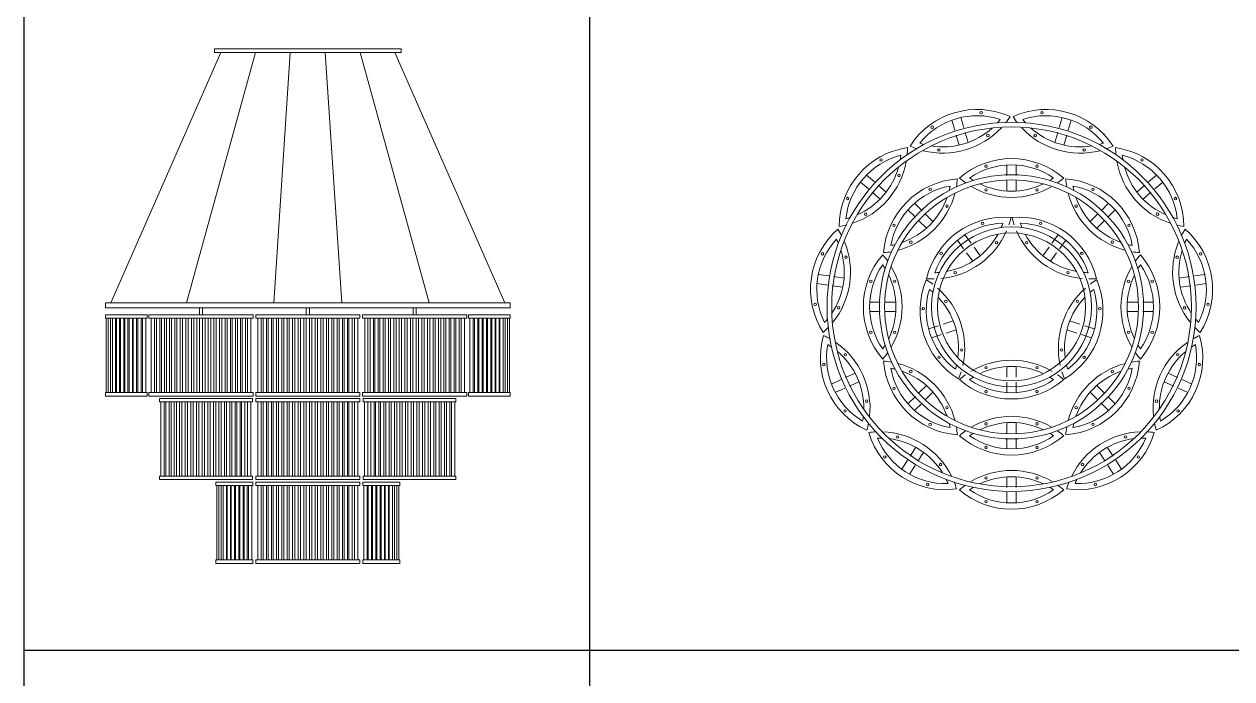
# Model space of a CAD drawing. Header units: inches. Extents: x 274057 to 444617, y 490067 to 635630.
# Drawn here: x 325724 to 326642, y 533161 to 533659 of the extents above; entities that cross this region are included whole.
import ezdxf

# ---------------------------------------------------------------- set-up
doc = ezdxf.new("R2010")
doc.units = ezdxf.units.IN
doc.header["$MEASUREMENT"] = 0
doc.layers.add('Bronze', color=40, linetype='Continuous', lineweight=0)
doc.layers.add('Glass', color=4, linetype='Continuous', lineweight=0)
for name, color, linetype in [('CQ SPOT DETAIL DIMENSION', 9, 'Continuous'), ('CQ-legend tex box', 3, 'Continuous'), ('E-LITE-FIXT-NORM-CEILING', 3, 'Continuous')]:
    doc.layers.add(name, color=color, linetype=linetype)

# ---------------------------------------------------------------- blocks, each defined once
blk = doc.blocks.new('stilio 11-8-5 plan')
at = {"lineweight": 0}
for p, q in [((54408.6, -1349.1), (54399.5, -1318.3)), ((54698.9, -1349.1), (54707.9, -1318.3)), ((54381.3, -1357.1), (54372.3, -1326.3)), ((54726.1, -1357.1), (54735.1, -1326.3)), ((54394.6, -1402.2), (54385.6, -1371.5)), ((54421.8, -1394.2), (54412.8, -1363.5)), ((54685.6, -1394.2), (54694.7, -1363.5)), ((54712.9, -1402.2), (54721.9, -1371.5)), ((54539.5, -1494.7), (54539.5, -1462.7)), ((54567.9, -1494.7), (54567.9, -1462.7)), ((54137.1, -1514), (54112.9, -1493.1)), ((54970.4, -1514), (54994.6, -1493.1)), ((54118.5, -1535.5), (54094.3, -1514.5)), ((54172.6, -1544.8), (54148.4, -1523.9)), ((54539.5, -1541.7), (54539.5, -1509.7)), ((54567.9, -1541.7), (54567.9, -1509.7)), ((54934.8, -1544.8), (54959, -1523.9)), ((54989, -1535.5), (55013.2, -1514.5)), ((54154, -1566.3), (54129.8, -1545.3)), ((54281.5, -1601.6), (54258.9, -1578.9)), ((54825.9, -1601.6), (54848.6, -1578.9)), ((54953.4, -1566.3), (54977.6, -1545.3)), ((54261.4, -1621.6), (54238.8, -1599)), ((54314.8, -1634.8), (54292.1, -1612.2)), ((54792.7, -1634.8), (54815.3, -1612.2)), ((54846, -1621.6), (54868.6, -1599)), ((54294.7, -1654.9), (54272.1, -1632.2)), ((54812.7, -1654.9), (54835.4, -1632.2)), ((54430.8, -1700.6), (54412, -1674.6)), ((54676.6, -1700.6), (54695.4, -1674.6)), ((54407.9, -1717.2), (54389, -1691.3)), ((54458.5, -1738.6), (54439.7, -1712.7)), ((54649, -1738.6), (54667.8, -1712.7)), ((54699.6, -1717.2), (54718.4, -1691.3)), ((54435.5, -1755.3), (54416.7, -1729.4)), ((54671.9, -1755.3), (54690.8, -1729.4)), ((53997.9, -1799.6), (53966.2, -1795)), ((55109.6, -1799.6), (55141.3, -1795)), ((53993.8, -1827.7), (53962.1, -1823.1)), ((54040.4, -1834.4), (54008.7, -1829.8)), ((54044.4, -1806.3), (54012.7, -1801.7)), ((55063, -1806.3), (55094.7, -1801.7)), ((55067.1, -1834.4), (55098.8, -1829.8)), ((55113.6, -1827.7), (55145.3, -1823.1)), ((54154.6, -1879.6), (54122.5, -1879.6)), ((54154.6, -1908), (54122.5, -1908)), ((54201.6, -1879.6), (54169.6, -1879.6)), ((54201.6, -1908), (54169.6, -1908)), ((54905.8, -1879.6), (54937.9, -1879.6)), ((54905.8, -1908), (54937.9, -1908)), ((54952.9, -1879.6), (54984.9, -1879.6)), ((54952.9, -1908), (54984.9, -1908)), ((54376.7, -1936.4), (54346.2, -1946.3)), ((54730.8, -1936.4), (54761.2, -1946.3)), ((54331.9, -1951), (54301.5, -1960.9)), ((54340.7, -1978), (54310.2, -1987.9)), ((54385.4, -1963.4), (54355, -1973.3)), ((54722, -1963.4), (54752.5, -1973.3)), ((54766.8, -1978), (54797.2, -1987.9)), ((54775.5, -1951), (54806, -1960.9)), ((54539.5, -2075.4), (54539.5, -2107.4)), ((54567.9, -2075.4), (54567.9, -2107.4)), ((54035.2, -2115.1), (54006, -2128.4)), ((54077.9, -2095.5), (54048.8, -2108.8)), ((54089.7, -2121.3), (54060.6, -2134.6)), ((54539.5, -2122.4), (54539.5, -2154.5)), ((54567.9, -2122.4), (54567.9, -2154.5)), ((55017.7, -2121.3), (55046.8, -2134.6)), ((55029.5, -2095.5), (55058.6, -2108.8)), ((55072.3, -2115.1), (55101.4, -2128.4)), ((54046.9, -2140.9), (54017.8, -2154.2)), ((54261.4, -2166), (54238.8, -2188.7)), ((54294.7, -2132.8), (54272.1, -2155.4)), ((54314.8, -2152.9), (54292.1, -2175.5)), ((54792.7, -2152.9), (54815.3, -2175.5)), ((54812.7, -2132.8), (54835.4, -2155.4)), ((54846, -2166), (54868.6, -2188.7)), ((55060.5, -2140.9), (55089.6, -2154.2)), ((54281.5, -2186.1), (54258.9, -2208.8)), ((54825.9, -2186.1), (54848.6, -2208.8)), ((54539.5, -2246), (54539.5, -2278)), ((54567.9, -2246), (54567.9, -2278)), ((54539.5, -2293), (54539.5, -2325)), ((54567.9, -2293), (54567.9, -2325)), ((54262.5, -2320.7), (54245.2, -2347.7)), ((54286.4, -2336.1), (54269.1, -2363)), ((54821.1, -2336.1), (54838.4, -2363)), ((54844.9, -2320.7), (54862.3, -2347.7)), ((54237.1, -2360.3), (54219.8, -2387.2)), ((54261, -2375.6), (54243.6, -2402.6)), ((54846.5, -2375.6), (54863.8, -2402.6)), ((54870.4, -2360.3), (54887.7, -2387.2)), ((54539.5, -2410.4), (54539.5, -2442.4)), ((54567.9, -2410.4), (54567.9, -2442.4)), ((54539.5, -2457.4), (54539.5, -2489.5)), ((54567.9, -2457.4), (54567.9, -2489.5))]:
    blk.add_line(p, q, dxfattribs=at)
for points in [[(54266.6, -1413.6, -0.023988), (54245, -1405, -0.371976), (54549.2, -1315.7)], [(54287.5, -1400.2, -0.015078), (54274.5, -1396.3, -0.313492), (54519.6, -1324.3, -0.015078), (54510.8, -1334.6, -0.015078)], [(54549.2, -1315.7, -0.023988), (54535.6, -1334.6, -0.023988)], [(54571.8, -1334.6, -0.023988), (54558.3, -1315.7, -0.371976), (54862.5, -1405)], [(54596.7, -1334.6, -0.015078), (54587.9, -1324.3, -0.313492), (54832.9, -1396.3, -0.015078), (54820, -1400.2, -0.015078)], [(54522.8, -1349.4, -0.273619), (54285.4, -1419.2)], [(54494.9, -1350.3, -0.226855), (54309.3, -1404.8)], [(54822.1, -1419.2, -0.273619), (54584.6, -1349.4)], [(54798.1, -1404.8, -0.226855), (54612.5, -1350.3)], [(54052.6, -1645, -0.023988), (54029.7, -1649.5, -0.371976), (54237.3, -1409.9)], [(54237.3, -1409.9, -0.023988), (54236.1, -1433.2, -0.023988)], [(54862.5, -1405, -0.023988), (54840.8, -1413.6, -0.023988)], [(54871.3, -1433.2, -0.023988), (54870.1, -1409.9, -0.371976), (55077.8, -1649.5)], [(54062.9, -1622.5, -0.015078), (54049.9, -1626.2, -0.313492), (54217.1, -1433.2, -0.015078), (54215.3, -1446.6, -0.015078)], [(54233.4, -1452.5, -0.273619), (54071.3, -1639.6)], [(54210.4, -1468.4, -0.226855), (54083.8, -1614.6)], [(54413.6, -1516.6, -0.023988), (54395.2, -1502.3, -0.371976), (54712.3, -1502.3)], [(54437.4, -1509.6, -0.015078), (54426, -1502.2, -0.313492), (54681.4, -1502.2, -0.015078), (54670.1, -1509.6, -0.015078)], [(55036.1, -1639.6, -0.273619), (54874, -1452.5)], [(54892.2, -1446.6, -0.015078), (54890.3, -1433.2, -0.313492), (55057.6, -1626.2, -0.015078), (55044.6, -1622.5, -0.015078)], [(55023.7, -1614.6, -0.226855), (54897, -1468.4)], [(54187.9, -1726.2, -0.023988), (54164.7, -1729.1, -0.371976), (54388.9, -1504.8)], [(54388.9, -1504.8, -0.023988), (54386.1, -1528, -0.023988)], [(54712.3, -1502.3, -0.023988), (54693.9, -1516.6, -0.023988)], [(54721.4, -1528, -0.023988), (54718.5, -1504.8, -0.371976), (54942.7, -1729.1)], [(54199.7, -1704.4, -0.015078), (54186.5, -1707.2, -0.313492), (54367.1, -1526.6, -0.015078), (54364.3, -1539.9, -0.015078)], [(54677.5, -1527.2, -0.273619), (54430, -1527.2)], [(54650.4, -1520.2, -0.226855), (54457, -1520.2)], [(54743.1, -1539.9, -0.015078), (54740.3, -1526.6, -0.313492), (54920.9, -1707.2, -0.015078), (54907.7, -1704.4, -0.015078)], [(54382, -1547.1, -0.273619), (54207, -1722.1)], [(54357.9, -1561.3, -0.226855), (54221.2, -1698)], [(54900.5, -1722.1, -0.273619), (54725.5, -1547.1)], [(54886.3, -1698, -0.226855), (54749.5, -1561.3)], [(54318.8, -1809, -0.023988), (54295.5, -1808.2, -0.371976), (54552.1, -1621.8)], [(54334, -1789.4, -0.015078), (54320.5, -1790.1, -0.313492), (54527.1, -1639.9, -0.015078), (54522.3, -1652.6, -0.015078)], [(54552.1, -1621.8, -0.023988), (54545.6, -1644.2, -0.023988)], [(54561.8, -1644.2, -0.023988), (54555.4, -1621.8, -0.371976), (54811.9, -1808.2)], [(54585.2, -1652.6, -0.015078), (54580.3, -1639.9, -0.313492), (54787, -1790.1, -0.015078), (54773.5, -1789.4, -0.015078)], [(55077.8, -1649.5, -0.023988), (55054.9, -1645, -0.023988)], [(53997.6, -1955.5, -0.023988), (53980.8, -1971.6, -0.371976), (54025.9, -1657.8)], [(53994.1, -1930.9, -0.015078), (53985.2, -1941.1, -0.313492), (54021.5, -1688.3, -0.015078), (54027.2, -1700.6, -0.015078)], [(54025.9, -1657.8, -0.023988), (54037.5, -1678, -0.023988)], [(54538.6, -1662.5, -0.273619), (54338.4, -1808)], [(54512.6, -1672.7, -0.226855), (54356.1, -1786.4)], [(54769.1, -1808, -0.273619), (54568.9, -1662.5)], [(54751.3, -1786.4, -0.226855), (54594.8, -1672.7)], [(55069.9, -1678, -0.023988), (55081.5, -1657.8, -0.371976), (55126.7, -1971.6)], [(55080.3, -1700.6, -0.015078), (55085.9, -1688.3, -0.313492), (55122.3, -1941.1, -0.015078), (55113.4, -1930.9, -0.015078)], [(54034.9, -1721.5, -0.226855), (54007.4, -1913)], [(54045.7, -1695.8, -0.273619), (54010.5, -1940.7)], [(55097, -1940.7, -0.273619), (55061.8, -1695.8)], [(55100.1, -1913, -0.226855), (55072.5, -1721.5)], [(54176.5, -2034, -0.023988), (54162.1, -2052.4, -0.371976), (54162.1, -1735.3)], [(54162.1, -1735.3, -0.023988), (54176.5, -1753.7, -0.023988)], [(54942.7, -1729.1, -0.023988), (54919.6, -1726.2, -0.023988)], [(54931, -1753.7, -0.023988), (54945.3, -1735.3, -0.371976), (54945.3, -2052.4)], [(54169.5, -2010.2, -0.015078), (54162.1, -2021.5, -0.313492), (54162.1, -1766.1, -0.015078), (54169.5, -1777.5, -0.015078)], [(54180.1, -1797.1, -0.226855), (54180.1, -1990.6)], [(54187.1, -1770.1, -0.273619), (54187.1, -2017.6)], [(54920.3, -2017.6, -0.273619), (54920.3, -1770.1)], [(54927.3, -1990.6, -0.226855), (54927.3, -1797.1)], [(54938, -1777.5, -0.015078), (54945.3, -1766.1, -0.313492), (54945.3, -2021.5, -0.015078), (54938, -2010.2, -0.015078)], [(54400.5, -2091, -0.023988), (54392.5, -2112.9, -0.371976), (54294.5, -1811.4)], [(54294.5, -1811.4, -0.023988), (54313.8, -1824.4, -0.023988)], [(54793.6, -1824.4, -0.023988), (54812.9, -1811.4, -0.371976), (54714.9, -2112.9)], [(54811.9, -1808.2, -0.023988), (54788.6, -1809, -0.023988)], [(54386.5, -2070.5, -0.015078), (54383, -2083.6, -0.313492), (54304, -1840.7, -0.015078), (54314.5, -1849.2, -0.015078)], [(54329, -1836.7, -0.273619), (54405.5, -2072.1)], [(54330.7, -1864.6, -0.226855), (54390.5, -2048.6)], [(54701.9, -2072.1, -0.273619), (54778.4, -1836.7)], [(54717, -2048.6, -0.226855), (54776.7, -1864.6)], [(54792.9, -1849.2, -0.015078), (54803.4, -1840.7, -0.313492), (54724.5, -2083.6, -0.015078), (54721, -2070.5, -0.015078)], [(54119.2, -2246.4, -0.023988), (54113.8, -2269, -0.371976), (53982.1, -1980.6)], [(53982.1, -1980.6, -0.023988), (54002.8, -1991.4, -0.023988)], [(55104.7, -1991.4, -0.023988), (55125.4, -1980.6, -0.371976), (54993.6, -2269)], [(55126.7, -1971.6, -0.023988), (55109.8, -1955.5, -0.023988)], [(54103, -2227.6, -0.015078), (54101, -2241, -0.313492), (53994.9, -2008.7, -0.015078), (54006.3, -2015.9, -0.015078)], [(54019.3, -2001.9, -0.273619), (54122.1, -2227)], [(54985.4, -2227, -0.273619), (55088.2, -2001.9)], [(55101.2, -2015.9, -0.015078), (55112.6, -2008.7, -0.313492), (55006.5, -2241, -0.015078), (55004.5, -2227.6, -0.015078)], [(54024.1, -2029.4, -0.226855), (54104.5, -2205.3)], [(54430, -2089.9, -0.273619), (54677.5, -2089.9)], [(54945.3, -2052.4, -0.023988), (54931, -2034, -0.023988)], [(55003, -2205.3, -0.226855), (55083.3, -2029.4)], [(54164.7, -2058.6, -0.023988), (54187.9, -2061.5, -0.023988)], [(54386.1, -2259.7, -0.023988), (54388.9, -2282.8, -0.371976), (54164.7, -2058.6)], [(54364.3, -2247.8, -0.015078), (54367.1, -2261, -0.313492), (54186.5, -2080.4, -0.015078), (54199.7, -2083.3, -0.015078)], [(54207, -2065.6, -0.273619), (54382, -2240.6)], [(54221.2, -2089.6, -0.226855), (54357.9, -2226.4)], [(54457, -2096.9, -0.226855), (54650.4, -2096.9)], [(54714.9, -2112.9, -0.023988), (54707, -2091, -0.023988)], [(54919.6, -2061.5, -0.023988), (54942.7, -2058.6, -0.371976), (54718.5, -2282.8)], [(54725.5, -2240.6, -0.273619), (54900.5, -2065.6)], [(54907.7, -2083.3, -0.015078), (54920.9, -2080.4, -0.313492), (54740.3, -2261, -0.015078), (54743.1, -2247.8, -0.015078)], [(54749.5, -2226.4, -0.226855), (54886.3, -2089.6)], [(54395.2, -2114.9, -0.023988), (54413.6, -2100.5, -0.023988)], [(54693.9, -2100.5, -0.023988), (54712.3, -2114.9, -0.371976), (54395.2, -2114.9)], [(54670.1, -2107.5, -0.015078), (54681.4, -2114.9, -0.313492), (54426, -2114.9, -0.015078), (54437.4, -2107.5, -0.015078)], [(54430, -2260.4, -0.273619), (54677.5, -2260.4)], [(54119.7, -2275.9, -0.023988), (54142.9, -2273.8, -0.023988)], [(54378.8, -2425.3, -0.023988), (54386.5, -2447.3, -0.371976), (54119.7, -2275.9)], [(54162.5, -2273.7, -0.273619), (54370.7, -2407.5)], [(54395.2, -2285.4, -0.023988), (54413.6, -2271.1, -0.023988)], [(54693.9, -2271.1, -0.023988), (54712.3, -2285.4, -0.371976), (54395.2, -2285.4)], [(54457, -2267.4, -0.226855), (54650.4, -2267.4)], [(54718.5, -2282.8, -0.023988), (54721.4, -2259.7, -0.023988)], [(54964.5, -2273.8, -0.023988), (54987.7, -2275.9, -0.371976), (54721, -2447.3)], [(54736.7, -2407.5, -0.273619), (54944.9, -2273.7)], [(54993.6, -2269, -0.023988), (54988.2, -2246.4, -0.023988)], [(54355, -2418.3, -0.015078), (54360.5, -2430.7, -0.313492), (54145.7, -2292.6, -0.015078), (54159.2, -2292.5, -0.015078)], [(54181.5, -2294.2, -0.226855), (54344.2, -2398.8)], [(54670.1, -2278.1, -0.015078), (54681.4, -2285.4, -0.313492), (54426, -2285.4, -0.015078), (54437.4, -2278.1, -0.015078)], [(54948.3, -2292.5, -0.015078), (54961.8, -2292.6, -0.313492), (54746.9, -2430.7, -0.015078), (54752.5, -2418.3, -0.015078)], [(54763.3, -2398.8, -0.226855), (54926, -2294.2)], [(54430, -2424.9, -0.273619), (54677.5, -2424.9)], [(54457, -2431.9, -0.226855), (54650.4, -2431.9)], [(54395.2, -2449.9, -0.023988), (54413.6, -2435.5, -0.023988)], [(54693.9, -2435.5, -0.023988), (54712.3, -2449.9, -0.371976), (54395.2, -2449.9)], [(54670.1, -2442.5, -0.015078), (54681.4, -2449.9, -0.313492), (54426, -2449.9, -0.015078), (54437.4, -2442.5, -0.015078)], [(54721, -2447.3, -0.023988), (54728.7, -2425.3, -0.023988)]]:
    blk.add_lwpolyline(points, format="xyb", dxfattribs=at)
for centre, radius in [((54461.4, -1303.8), 3.78), ((54646.1, -1303.8), 3.78), ((54553.7, -1893.8), 560.9), ((54553.7, -1893.8), 546.7), ((54312.4, -1347.6), 3.78), ((54795, -1347.6), 3.78), ((54481.7, -1373.1), 3.78), ((54625.7, -1373.1), 3.78), ((54332.8, -1416.8), 3.78), ((54774.7, -1416.8), 3.78), ((54157, -1447.4), 3.78), ((54476.1, -1466.2), 3.78), ((54631.3, -1466.2), 3.78), ((54950.4, -1447.4), 3.78), ((54553.7, -1893.8), 401.5), ((54211.6, -1494.7), 3.78), ((54553.7, -1893.8), 385.9), ((54306.2, -1536.6), 3.78), ((54476.1, -1538.4), 3.78), ((54631.3, -1538.4), 3.78), ((54801.3, -1536.6), 3.78), ((54055.4, -1564.7), 3.78), ((55052, -1564.7), 3.78), ((54110, -1612), 3.78), ((54357.2, -1587.6), 3.78), ((54750.2, -1587.6), 3.78), ((54997.5, -1612), 3.78), ((54196.4, -1646.3), 3.78), ((54553.7, -1893.8), 243.3), ((54465.4, -1640.2), 3.78), ((54642.1, -1640.2), 3.78), ((54911, -1646.3), 3.78), ((54553.7, -1893.8), 224.9), ((54247.5, -1697.3), 3.78), ((54507.8, -1698.6), 3.78), ((54599.6, -1698.6), 3.78), ((54860, -1697.3), 3.78), ((53978.7, -1732.8), 3.78), ((54050.1, -1743), 3.78), ((54339.8, -1731.4), 3.78), ((54767.6, -1731.4), 3.78), ((55057.3, -1743), 3.78), ((55128.8, -1732.8), 3.78), ((54382.2, -1789.8), 3.78), ((54725.2, -1789.8), 3.78), ((54126, -1816.2), 3.78), ((54198.2, -1816.2), 3.78), ((54909.2, -1816.2), 3.78), ((54981.4, -1816.2), 3.78), ((53956.6, -1886.4), 3.78), ((54028, -1896.7), 3.78), ((54285.2, -1899.5), 3.78), ((54353.9, -1877.2), 3.78), ((54753.6, -1877.2), 3.78), ((54822.2, -1899.5), 3.78), ((55079.4, -1896.7), 3.78), ((55150.9, -1886.4), 3.78), ((54126, -1971.4), 3.78), ((54198.2, -1971.4), 3.78), ((54909.2, -1971.4), 3.78), ((54981.4, -1971.4), 3.78), ((54048.5, -2039.2), 3.78), ((54333.2, -2047.1), 3.78), ((54401.8, -2024.8), 3.78), ((54705.6, -2024.8), 3.78), ((54774.3, -2047.1), 3.78), ((55058.9, -2039.2), 3.78), ((53982.9, -2069.2), 3.78), ((54247.5, -2090.3), 3.78), ((54476.1, -2078.8), 3.78), ((54631.3, -2078.8), 3.78), ((54860, -2090.3), 3.78), ((55124.6, -2069.2), 3.78), ((54196.4, -2141.4), 3.78), ((54476.1, -2151), 3.78), ((54631.3, -2151), 3.78), ((54911, -2141.4), 3.78), ((54113, -2180.4), 3.78), ((54357.2, -2200.1), 3.78), ((54750.2, -2200.1), 3.78), ((54994.4, -2180.4), 3.78), ((54047.3, -2210.4), 3.78), ((55060.1, -2210.4), 3.78), ((54306.2, -2251.1), 3.78), ((54476.1, -2249.3), 3.78), ((54631.3, -2249.3), 3.78), ((54801.3, -2251.1), 3.78), ((54207.4, -2289.3), 3.78), ((54900.1, -2289.3), 3.78), ((54168.3, -2350), 3.78), ((54476.1, -2321.5), 3.78), ((54631.3, -2321.5), 3.78), ((54939.1, -2350), 3.78), ((54337.9, -2373.2), 3.78), ((54769.5, -2373.2), 3.78), ((54476.1, -2413.8), 3.78), ((54631.3, -2413.8), 3.78), ((54298.9, -2433.9), 3.78), ((54808.6, -2433.9), 3.78), ((54476.1, -2486), 3.78), ((54631.3, -2486), 3.78)]:
    blk.add_circle(centre, radius, dxfattribs=at)
blk = doc.blocks.new('stilio 11-8-5')
at = {"layer": 'Bronze', "lineweight": 0}
for p, q in [((53954.5, -188.8), (54288.9, 572.7)), ((54184.7, -188.8), (54394.7, 572.7)), ((54450.1, -188.8), (54500.5, 572.7)), ((54657.4, -188.8), (54607, 572.7)), ((54922.7, -188.8), (54712.8, 572.7)), ((55153, -188.8), (54818.6, 572.7))]:
    blk.add_line(p, q, dxfattribs=at)
for points in [[(54269.6, 584), (54837.8, 584), (54837.8, 572.7), (54269.6, 572.7)], [(54224.1, -203.8), (54233.8, -203.8), (54233.8, -224.6), (54224.1, -224.6)], [(54548.8, -203.8), (54558.5, -203.8), (54558.5, -224.6), (54548.8, -224.6)], [(54883.3, -203.8), (54873.6, -203.8), (54873.6, -224.6), (54883.3, -224.6)], [(54064.9, -224.6), (53938.6, -224.6), (53938.6, -235.2), (54064.9, -235.2)], [(54070.4, -224.6), (54387.5, -224.6), (54387.5, -235.2), (54070.4, -235.2)], [(54395.2, -224.6), (54712.3, -224.6), (54712.3, -235.2), (54395.2, -235.2)], [(55036.9, -224.6), (54719.8, -224.6), (54719.8, -235.2), (55036.9, -235.2)], [(55042.4, -224.6), (55168.7, -224.6), (55168.7, -235.2), (55042.4, -235.2)], [(54065, -471.6), (53938.6, -471.6), (53938.6, -461), (54065, -461)], [(54070.4, -471.6), (54387.5, -471.6), (54387.5, -461), (54070.4, -461)], [(54395.2, -471.6), (54712.3, -471.6), (54712.3, -461), (54395.2, -461)], [(55036.9, -471.6), (54719.8, -471.6), (54719.8, -461), (55036.9, -461)], [(55042.4, -471.6), (55168.7, -471.6), (55168.7, -461), (55042.4, -461)], [(54385.7, -478.7), (54103.2, -478.7), (54103.2, -489.3), (54385.7, -489.3)], [(54395.2, -478.7), (54712.3, -478.7), (54712.3, -489.3), (54395.2, -489.3)], [(54721.7, -478.7), (55004.3, -478.7), (55004.3, -489.3), (54721.7, -489.3)], [(54385.7, -725.7), (54103.2, -725.7), (54103.2, -715.1), (54385.7, -715.1)], [(54386.1, -733.4), (54273.7, -733.4), (54273.7, -743.9), (54386.1, -743.9)], [(54395.2, -725.7), (54712.3, -725.7), (54712.3, -715.1), (54395.2, -715.1)], [(54395.2, -733.4), (54712.3, -733.4), (54712.3, -743.9), (54395.2, -743.9)], [(54721.3, -733.4), (54833.7, -733.4), (54833.7, -743.9), (54721.3, -743.9)], [(54721.7, -725.7), (55004.3, -725.7), (55004.3, -715.1), (54721.7, -715.1)], [(54386.1, -980.4), (54273.7, -980.4), (54273.7, -969.8), (54386.1, -969.8)], [(54395.2, -980.4), (54712.3, -980.4), (54712.3, -969.8), (54395.2, -969.8)], [(54721.3, -980.4), (54833.7, -980.4), (54833.7, -969.8), (54721.3, -969.8)]]:
    blk.add_lwpolyline(points, close=True, dxfattribs=at)
blk.add_lwpolyline([(53938.7, -188.8), (55168.7, -188.8), (55168.7, -203.8), (53938.7, -203.8), (53938.7, -188.8)], dxfattribs=at)
at = {"layer": 'Glass', "lineweight": 0}
for points in [[(53950.7, -235.2), (53940.7, -235.2), (53940.7, -461), (53950.7, -461)], [(53956.4, -235.2), (53946.4, -235.2), (53946.4, -461), (53956.4, -461)], [(53963.7, -235.2), (53953.7, -235.2), (53953.7, -461), (53963.7, -461)], [(53969.5, -235.2), (53959.5, -235.2), (53959.5, -461), (53969.5, -461), (53969.5, -235.2)], [(53981.6, -235.2), (53971.6, -235.2), (53971.6, -461), (53981.6, -461), (53981.6, -235.2)], [(53994.1, -235.2), (53984.1, -235.2), (53984.1, -461), (53994.1, -461), (53994.1, -235.2)], [(54007, -235.2), (53997, -235.2), (53997, -461), (54007, -461), (54007, -235.2)], [(54020.2, -235.2), (54010.2, -235.2), (54010.2, -461), (54020.2, -461), (54020.2, -235.2)], [(54033.2, -235.2), (54023.2, -235.2), (54023.2, -461), (54033.2, -461), (54033.2, -235.2)], [(54047.1, -235.2), (54037.1, -235.2), (54037.1, -461), (54047.1, -461), (54047.1, -235.2)], [(54060.9, -235.2), (54050.9, -235.2), (54050.9, -461), (54060.9, -461), (54060.9, -235.2)], [(54087.3, -235.2), (54077.3, -235.2), (54077.3, -461), (54087.3, -461), (54087.3, -235.2)], [(54103.7, -235.2), (54093.7, -235.2), (54093.7, -461), (54103.7, -461), (54103.7, -235.2)], [(54118.4, -235.2), (54108.4, -235.2), (54108.4, -461), (54118.4, -461), (54118.4, -235.2)], [(54133.7, -235.2), (54123.7, -235.2), (54123.7, -461), (54133.7, -461), (54133.7, -235.2)], [(54149.6, -235.2), (54139.6, -235.2), (54139.6, -461), (54149.6, -461), (54149.6, -235.2)], [(54165.9, -235.2), (54155.9, -235.2), (54155.9, -461), (54165.9, -461), (54165.9, -235.2)], [(54182.6, -235.2), (54172.6, -235.2), (54172.6, -461), (54182.6, -461), (54182.6, -235.2)], [(54199.6, -235.2), (54189.6, -235.2), (54189.6, -461), (54199.6, -461), (54199.6, -235.2)], [(54216.7, -235.2), (54206.7, -235.2), (54206.7, -461), (54216.7, -461), (54216.7, -235.2)], [(54224, -235.2), (54234, -235.2), (54234, -461), (54224, -461), (54224, -235.2)], [(54241.2, -235.2), (54251.2, -235.2), (54251.2, -461), (54241.2, -461), (54241.2, -235.2)], [(54258.4, -235.2), (54268.4, -235.2), (54268.4, -461), (54258.4, -461), (54258.4, -235.2)], [(54275.3, -235.2), (54285.3, -235.2), (54285.3, -461), (54275.3, -461), (54275.3, -235.2)], [(54292, -235.2), (54302, -235.2), (54302, -461), (54292, -461), (54292, -235.2)], [(54308.4, -235.2), (54318.4, -235.2), (54318.4, -461), (54308.4, -461), (54308.4, -235.2)], [(54324.2, -235.2), (54334.2, -235.2), (54334.2, -461), (54324.2, -461), (54324.2, -235.2)], [(54339.5, -235.2), (54349.5, -235.2), (54349.5, -461), (54339.5, -461), (54339.5, -235.2)], [(54354.2, -235.2), (54364.2, -235.2), (54364.2, -461), (54354.2, -461), (54354.2, -235.2)], [(54370.7, -235.2), (54380.7, -235.2), (54380.7, -461), (54370.7, -461), (54370.7, -235.2)], [(54412, -235.2), (54402, -235.2), (54402, -461), (54412, -461), (54412, -235.2)], [(54428.5, -235.2), (54418.5, -235.2), (54418.5, -461), (54428.5, -461), (54428.5, -235.2)], [(54443.2, -235.2), (54433.2, -235.2), (54433.2, -461), (54443.2, -461), (54443.2, -235.2)], [(54458.5, -235.2), (54448.5, -235.2), (54448.5, -461), (54458.5, -461), (54458.5, -235.2)], [(54474.3, -235.2), (54464.3, -235.2), (54464.3, -461), (54474.3, -461), (54474.3, -235.2)], [(54490.7, -235.2), (54480.7, -235.2), (54480.7, -461), (54490.7, -461), (54490.7, -235.2)], [(54507.3, -235.2), (54497.3, -235.2), (54497.3, -461), (54507.3, -461), (54507.3, -235.2)], [(54524.3, -235.2), (54514.3, -235.2), (54514.3, -461), (54524.3, -461), (54524.3, -235.2)], [(54541.5, -235.2), (54531.5, -235.2), (54531.5, -461), (54541.5, -461), (54541.5, -235.2)], [(54548.7, -235.2), (54558.7, -235.2), (54558.7, -461), (54548.7, -461), (54548.7, -235.2)], [(54566, -235.2), (54576, -235.2), (54576, -461), (54566, -461), (54566, -235.2)], [(54583.1, -235.2), (54593.1, -235.2), (54593.1, -461), (54583.1, -461), (54583.1, -235.2)], [(54600.1, -235.2), (54610.1, -235.2), (54610.1, -461), (54600.1, -461), (54600.1, -235.2)], [(54616.8, -235.2), (54626.8, -235.2), (54626.8, -461), (54616.8, -461), (54616.8, -235.2)], [(54633.1, -235.2), (54643.1, -235.2), (54643.1, -461), (54633.1, -461), (54633.1, -235.2)], [(54649, -235.2), (54659, -235.2), (54659, -461), (54649, -461), (54649, -235.2)], [(54664.3, -235.2), (54674.3, -235.2), (54674.3, -461), (54664.3, -461), (54664.3, -235.2)], [(54678.9, -235.2), (54688.9, -235.2), (54688.9, -461), (54678.9, -461), (54678.9, -235.2)], [(54695.4, -235.2), (54705.4, -235.2), (54705.4, -461), (54695.4, -461), (54695.4, -235.2)], [(54736.7, -235.2), (54726.7, -235.2), (54726.7, -461), (54736.7, -461), (54736.7, -235.2)], [(54753.1, -235.2), (54743.1, -235.2), (54743.1, -461), (54753.1, -461), (54753.1, -235.2)], [(54767.8, -235.2), (54757.8, -235.2), (54757.8, -461), (54767.8, -461), (54767.8, -235.2)], [(54783.1, -235.2), (54773.1, -235.2), (54773.1, -461), (54783.1, -461), (54783.1, -235.2)], [(54799, -235.2), (54789, -235.2), (54789, -461), (54799, -461), (54799, -235.2)], [(54815.3, -235.2), (54805.3, -235.2), (54805.3, -461), (54815.3, -461), (54815.3, -235.2)], [(54832, -235.2), (54822, -235.2), (54822, -461), (54832, -461), (54832, -235.2)], [(54849, -235.2), (54839, -235.2), (54839, -461), (54849, -461), (54849, -235.2)], [(54866.1, -235.2), (54856.1, -235.2), (54856.1, -461), (54866.1, -461), (54866.1, -235.2)], [(54883.4, -235.2), (54873.4, -235.2), (54873.4, -461), (54883.4, -461), (54883.4, -235.2)], [(54890.6, -235.2), (54900.6, -235.2), (54900.6, -461), (54890.6, -461), (54890.6, -235.2)], [(54907.8, -235.2), (54917.8, -235.2), (54917.8, -461), (54907.8, -461), (54907.8, -235.2)], [(54924.7, -235.2), (54934.7, -235.2), (54934.7, -461), (54924.7, -461), (54924.7, -235.2)], [(54941.4, -235.2), (54951.4, -235.2), (54951.4, -461), (54941.4, -461), (54941.4, -235.2)], [(54957.8, -235.2), (54967.8, -235.2), (54967.8, -461), (54957.8, -461), (54957.8, -235.2)], [(54973.6, -235.2), (54983.6, -235.2), (54983.6, -461), (54973.6, -461), (54973.6, -235.2)], [(54988.9, -235.2), (54998.9, -235.2), (54998.9, -461), (54988.9, -461), (54988.9, -235.2)], [(55003.6, -235.2), (55013.6, -235.2), (55013.6, -461), (55003.6, -461), (55003.6, -235.2)], [(55020.1, -235.2), (55030.1, -235.2), (55030.1, -461), (55020.1, -461), (55020.1, -235.2)], [(55046.4, -235.2), (55056.4, -235.2), (55056.4, -461), (55046.4, -461), (55046.4, -235.2)], [(55060.3, -235.2), (55070.3, -235.2), (55070.3, -461), (55060.3, -461), (55060.3, -235.2)], [(55074.1, -235.2), (55084.1, -235.2), (55084.1, -461), (55074.1, -461), (55074.1, -235.2)], [(55087.1, -235.2), (55097.1, -235.2), (55097.1, -461), (55087.1, -461), (55087.1, -235.2)], [(55100.4, -235.2), (55110.4, -235.2), (55110.4, -461), (55100.4, -461), (55100.4, -235.2)], [(55113.3, -235.2), (55123.3, -235.2), (55123.3, -461), (55113.3, -461), (55113.3, -235.2)], [(55125.7, -235.2), (55135.7, -235.2), (55135.7, -461), (55125.7, -461), (55125.7, -235.2)], [(55137.8, -235.2), (55147.8, -235.2), (55147.8, -461), (55137.8, -461), (55137.8, -235.2)], [(55143.6, -235.2), (55153.6, -235.2), (55153.6, -461), (55143.6, -461)], [(55150.9, -235.2), (55160.9, -235.2), (55160.9, -461), (55150.9, -461)], [(55156.7, -235.2), (55166.7, -235.2), (55166.7, -461), (55156.7, -461)], [(54116.6, -489.3), (54106.6, -489.3), (54106.6, -715.1), (54116.6, -715.1), (54116.6, -489.3)], [(54132, -489.3), (54122, -489.3), (54122, -715.1), (54132, -715.1), (54132, -489.3)], [(54147.8, -489.3), (54137.8, -489.3), (54137.8, -715.1), (54147.8, -715.1), (54147.8, -489.3)], [(54164.1, -489.3), (54154.1, -489.3), (54154.1, -715.1), (54164.1, -715.1), (54164.1, -489.3)], [(54180.8, -489.3), (54170.8, -489.3), (54170.8, -715.1), (54180.8, -715.1), (54180.8, -489.3)], [(54197.8, -489.3), (54187.8, -489.3), (54187.8, -715.1), (54197.8, -715.1), (54197.8, -489.3)], [(54214.9, -489.3), (54204.9, -489.3), (54204.9, -715.1), (54214.9, -715.1), (54214.9, -489.3)], [(54232.2, -489.3), (54222.2, -489.3), (54222.2, -715.1), (54232.2, -715.1), (54232.2, -489.3)], [(54239.4, -489.3), (54249.4, -489.3), (54249.4, -715.1), (54239.4, -715.1), (54239.4, -489.3)], [(54256.6, -489.3), (54266.6, -489.3), (54266.6, -715.1), (54256.6, -715.1), (54256.6, -489.3)], [(54273.6, -489.3), (54283.6, -489.3), (54283.6, -715.1), (54273.6, -715.1), (54273.6, -489.3)], [(54290.3, -489.3), (54300.3, -489.3), (54300.3, -715.1), (54290.3, -715.1), (54290.3, -489.3)], [(54306.6, -489.3), (54316.6, -489.3), (54316.6, -715.1), (54306.6, -715.1), (54306.6, -489.3)], [(54322.4, -489.3), (54332.4, -489.3), (54332.4, -715.1), (54322.4, -715.1), (54322.4, -489.3)], [(54337.7, -489.3), (54347.7, -489.3), (54347.7, -715.1), (54337.7, -715.1), (54337.7, -489.3)], [(54352.4, -489.3), (54362.4, -489.3), (54362.4, -715.1), (54352.4, -715.1), (54352.4, -489.3)], [(54370.7, -489.3), (54380.7, -489.3), (54380.7, -715.1), (54370.7, -715.1), (54370.7, -489.3)], [(54412, -489.3), (54402, -489.3), (54402, -715.1), (54412, -715.1), (54412, -489.3)], [(54428.5, -489.3), (54418.5, -489.3), (54418.5, -715.1), (54428.5, -715.1), (54428.5, -489.3)], [(54443.2, -489.3), (54433.2, -489.3), (54433.2, -715.1), (54443.2, -715.1), (54443.2, -489.3)], [(54458.5, -489.3), (54448.5, -489.3), (54448.5, -715.1), (54458.5, -715.1), (54458.5, -489.3)], [(54474.3, -489.3), (54464.3, -489.3), (54464.3, -715.1), (54474.3, -715.1), (54474.3, -489.3)], [(54490.7, -489.3), (54480.7, -489.3), (54480.7, -715.1), (54490.7, -715.1), (54490.7, -489.3)], [(54507.3, -489.3), (54497.3, -489.3), (54497.3, -715.1), (54507.3, -715.1), (54507.3, -489.3)], [(54524.3, -489.3), (54514.3, -489.3), (54514.3, -715.1), (54524.3, -715.1), (54524.3, -489.3)], [(54541.5, -489.3), (54531.5, -489.3), (54531.5, -715.1), (54541.5, -715.1), (54541.5, -489.3)], [(54548.7, -489.3), (54558.7, -489.3), (54558.7, -715.1), (54548.7, -715.1), (54548.7, -489.3)], [(54566, -489.3), (54576, -489.3), (54576, -715.1), (54566, -715.1), (54566, -489.3)], [(54583.1, -489.3), (54593.1, -489.3), (54593.1, -715.1), (54583.1, -715.1), (54583.1, -489.3)], [(54600.1, -489.3), (54610.1, -489.3), (54610.1, -715.1), (54600.1, -715.1), (54600.1, -489.3)], [(54616.8, -489.3), (54626.8, -489.3), (54626.8, -715.1), (54616.8, -715.1), (54616.8, -489.3)], [(54633.1, -489.3), (54643.1, -489.3), (54643.1, -715.1), (54633.1, -715.1), (54633.1, -489.3)], [(54649, -489.3), (54659, -489.3), (54659, -715.1), (54649, -715.1), (54649, -489.3)], [(54664.3, -489.3), (54674.3, -489.3), (54674.3, -715.1), (54664.3, -715.1), (54664.3, -489.3)], [(54678.9, -489.3), (54688.9, -489.3), (54688.9, -715.1), (54678.9, -715.1), (54678.9, -489.3)], [(54695.4, -489.3), (54705.4, -489.3), (54705.4, -715.1), (54695.4, -715.1), (54695.4, -489.3)], [(54736.5, -489.3), (54726.5, -489.3), (54726.5, -715.1), (54736.5, -715.1), (54736.5, -489.3)], [(54755, -489.3), (54745, -489.3), (54745, -715.1), (54755, -715.1), (54755, -489.3)], [(54769.7, -489.3), (54759.7, -489.3), (54759.7, -715.1), (54769.7, -715.1), (54769.7, -489.3)], [(54785, -489.3), (54775, -489.3), (54775, -715.1), (54785, -715.1), (54785, -489.3)], [(54800.9, -489.3), (54790.9, -489.3), (54790.9, -715.1), (54800.9, -715.1), (54800.9, -489.3)], [(54817.2, -489.3), (54807.2, -489.3), (54807.2, -715.1), (54817.2, -715.1), (54817.2, -489.3)], [(54833.9, -489.3), (54823.9, -489.3), (54823.9, -715.1), (54833.9, -715.1), (54833.9, -489.3)], [(54850.8, -489.3), (54840.8, -489.3), (54840.8, -715.1), (54850.8, -715.1), (54850.8, -489.3)], [(54868, -489.3), (54858, -489.3), (54858, -715.1), (54868, -715.1), (54868, -489.3)], [(54875.3, -489.3), (54885.3, -489.3), (54885.3, -715.1), (54875.3, -715.1), (54875.3, -489.3)], [(54892.5, -489.3), (54902.5, -489.3), (54902.5, -715.1), (54892.5, -715.1), (54892.5, -489.3)], [(54909.7, -489.3), (54919.7, -489.3), (54919.7, -715.1), (54909.7, -715.1), (54909.7, -489.3)], [(54926.6, -489.3), (54936.6, -489.3), (54936.6, -715.1), (54926.6, -715.1), (54926.6, -489.3)], [(54943.3, -489.3), (54953.3, -489.3), (54953.3, -715.1), (54943.3, -715.1), (54943.3, -489.3)], [(54959.6, -489.3), (54969.6, -489.3), (54969.6, -715.1), (54959.6, -715.1), (54959.6, -489.3)], [(54975.5, -489.3), (54985.5, -489.3), (54985.5, -715.1), (54975.5, -715.1), (54975.5, -489.3)], [(54990.8, -489.3), (55000.8, -489.3), (55000.8, -715.1), (54990.8, -715.1), (54990.8, -489.3)], [(54287.3, -743.9), (54277.3, -743.9), (54277.3, -969.8), (54287.3, -969.8)], [(54293.1, -743.9), (54283.1, -743.9), (54283.1, -969.8), (54293.1, -969.8)], [(54300.4, -743.9), (54290.4, -743.9), (54290.4, -969.8), (54300.4, -969.8)], [(54306.2, -743.9), (54296.2, -743.9), (54296.2, -969.8), (54306.2, -969.8), (54306.2, -743.9)], [(54318.2, -743.9), (54308.2, -743.9), (54308.2, -969.8), (54318.2, -969.8), (54318.2, -743.9)], [(54330.7, -743.9), (54320.7, -743.9), (54320.7, -969.8), (54330.7, -969.8), (54330.7, -743.9)], [(54343.6, -743.9), (54333.6, -743.9), (54333.6, -969.8), (54343.6, -969.8), (54343.6, -743.9)], [(54356.9, -743.9), (54346.9, -743.9), (54346.9, -969.8), (54356.9, -969.8), (54356.9, -743.9)], [(54369.8, -743.9), (54359.8, -743.9), (54359.8, -969.8), (54369.8, -969.8), (54369.8, -743.9)], [(54383.7, -743.9), (54373.7, -743.9), (54373.7, -969.8), (54383.7, -969.8), (54383.7, -743.9)], [(54412, -743.9), (54402, -743.9), (54402, -969.8), (54412, -969.8), (54412, -743.9)], [(54428.5, -743.9), (54418.5, -743.9), (54418.5, -969.8), (54428.5, -969.8), (54428.5, -743.9)], [(54443.2, -743.9), (54433.2, -743.9), (54433.2, -969.8), (54443.2, -969.8), (54443.2, -743.9)], [(54458.5, -743.9), (54448.5, -743.9), (54448.5, -969.8), (54458.5, -969.8), (54458.5, -743.9)], [(54474.3, -743.9), (54464.3, -743.9), (54464.3, -969.8), (54474.3, -969.8), (54474.3, -743.9)], [(54490.7, -743.9), (54480.7, -743.9), (54480.7, -969.8), (54490.7, -969.8), (54490.7, -743.9)], [(54507.3, -743.9), (54497.3, -743.9), (54497.3, -969.8), (54507.3, -969.8), (54507.3, -743.9)], [(54524.3, -743.9), (54514.3, -743.9), (54514.3, -969.8), (54524.3, -969.8), (54524.3, -743.9)], [(54541.5, -743.9), (54531.5, -743.9), (54531.5, -969.8), (54541.5, -969.8), (54541.5, -743.9)], [(54548.7, -743.9), (54558.7, -743.9), (54558.7, -969.8), (54548.7, -969.8), (54548.7, -743.9)], [(54566, -743.9), (54576, -743.9), (54576, -969.8), (54566, -969.8), (54566, -743.9)], [(54583.1, -743.9), (54593.1, -743.9), (54593.1, -969.8), (54583.1, -969.8), (54583.1, -743.9)], [(54600.1, -743.9), (54610.1, -743.9), (54610.1, -969.8), (54600.1, -969.8), (54600.1, -743.9)], [(54616.8, -743.9), (54626.8, -743.9), (54626.8, -969.8), (54616.8, -969.8), (54616.8, -743.9)], [(54633.1, -743.9), (54643.1, -743.9), (54643.1, -969.8), (54633.1, -969.8), (54633.1, -743.9)], [(54649, -743.9), (54659, -743.9), (54659, -969.8), (54649, -969.8), (54649, -743.9)], [(54664.3, -743.9), (54674.3, -743.9), (54674.3, -969.8), (54664.3, -969.8), (54664.3, -743.9)], [(54678.9, -743.9), (54688.9, -743.9), (54688.9, -969.8), (54678.9, -969.8), (54678.9, -743.9)], [(54695.4, -743.9), (54705.4, -743.9), (54705.4, -969.8), (54695.4, -969.8), (54695.4, -743.9)], [(54723.7, -743.9), (54733.7, -743.9), (54733.7, -969.8), (54723.7, -969.8), (54723.7, -743.9)], [(54737.6, -743.9), (54747.6, -743.9), (54747.6, -969.8), (54737.6, -969.8), (54737.6, -743.9)], [(54750.6, -743.9), (54760.6, -743.9), (54760.6, -969.8), (54750.6, -969.8), (54750.6, -743.9)], [(54763.8, -743.9), (54773.8, -743.9), (54773.8, -969.8), (54763.8, -969.8), (54763.8, -743.9)], [(54776.7, -743.9), (54786.7, -743.9), (54786.7, -969.8), (54776.7, -969.8), (54776.7, -743.9)], [(54789.2, -743.9), (54799.2, -743.9), (54799.2, -969.8), (54789.2, -969.8), (54789.2, -743.9)], [(54801.3, -743.9), (54811.3, -743.9), (54811.3, -969.8), (54801.3, -969.8), (54801.3, -743.9)], [(54807.1, -743.9), (54817.1, -743.9), (54817.1, -969.8), (54807.1, -969.8)], [(54814.4, -743.9), (54824.4, -743.9), (54824.4, -969.8), (54814.4, -969.8)], [(54820.1, -743.9), (54830.1, -743.9), (54830.1, -969.8), (54820.1, -969.8)]]:
    blk.add_lwpolyline(points, dxfattribs=at)
blk = doc.blocks.new('SMDS')
at = {"layer": 'CQ-legend tex box'}
for p, q in [((385062.61, 480186.07), (385062.59, 476464.25)), ((384632.87, 477257.76), (386097.22, 477257.76))]:
    blk.add_line(p, q, dxfattribs=at)
blk.add_lwpolyline([(384632.87, 472716.65), (384632.87, 480364.08), (386097.23, 480364.08), (386097.2, 472716.65)], dxfattribs=at)
at = {"layer": 'E-LITE-FIXT-NORM-CEILING', "xscale": 0.25, "yscale": 0.25, "zscale": 0.25}
for name, p in [('stilio 11-8-5', (371210.05, 477568.7)), ('stilio 11-8-5 plan', (371744.98, 477992.01))]:
    blk.add_blockref(name, p, dxfattribs=at)

msp = doc.modelspace()

# ---------------------------------------------------------------- block references
at = {"layer": 'CQ SPOT DETAIL DIMENSION'}
msp.add_blockref('SMDS', (-58908.52, 55925.46), dxfattribs=at)

doc.saveas('drawing.dxf')
